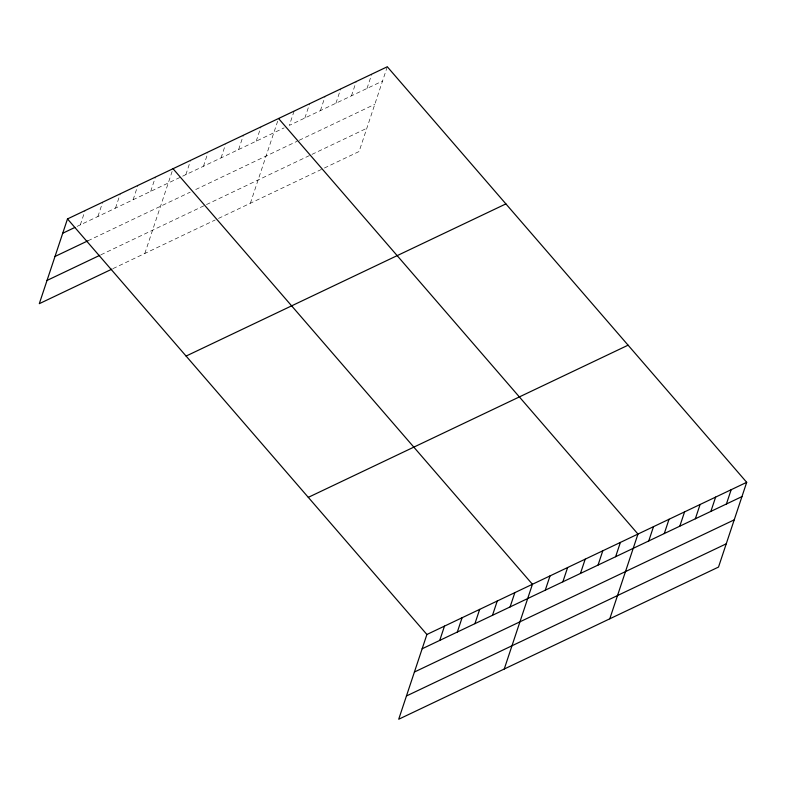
<?xml version="1.0" encoding="UTF-8"?>
<svg xmlns="http://www.w3.org/2000/svg" width="786" height="786" viewBox="0 0 786 786"><rect width="100%" height="100%" fill="white"/><g stroke="black" fill="none" stroke-linecap="round" stroke-linejoin="round"><path stroke-width="0.59" stroke-dasharray="3.93 2.95" d="M80.329 224.855L85.084 210.56M97.916 216.484L102.671 202.189M115.503 208.113L120.258 193.828M133.099 199.742L137.845 185.457M150.686 191.371L155.441 177.086M144.83 253.465L173.028 168.715M185.86 174.639L190.251 161.444M203.456 166.268L207.838 153.074M221.043 157.898L225.425 144.703M238.63 149.527L243.385 135.241M256.216 141.156L260.972 126.87M250.37 203.25L278.558 118.499M294.092 111.111L289.336 125.396L382.536 81.056M304.87 118.008L309.625 103.723M320.403 110.62L325.158 96.324M335.936 103.221L340.692 88.936M351.47 95.833L356.225 81.547M367.003 88.445L371.758 74.149M387.292 66.761L359.104 151.511L323.891 168.263M77.028 226.427L284.159 127.863M87.983 240.781L190.222 192.138M195.714 189.524L297.137 141.264M299.211 140.272L374.804 104.302M100.903 254.802L205.333 205.107M206.433 204.586L310.912 154.871M311.954 154.38L366.836 128.265M112.958 268.635L215.187 219.992M218.488 218.42L322.859 168.754"/><path stroke-width="1.18" d="M746.7 482.319L426.896 634.489L398.708 719.239L718.512 567.07L746.7 482.319L387.292 66.761L67.488 218.93L39.3 303.681L111.858 269.156M439.738 640.413L444.483 626.118M457.324 632.042L462.08 617.747M474.911 623.671L479.666 609.376M492.498 615.3L497.253 601.005M510.094 606.93L514.84 592.644M504.239 669.024L532.436 584.273L173.028 168.715M545.268 590.188L550.023 575.902M562.855 581.827L567.61 567.531M580.451 573.456L585.197 559.16M598.038 565.085L602.793 550.79M615.625 556.714L620.38 542.428M609.779 618.808L637.967 534.058L278.558 118.499M648.745 540.955L653.5 526.659M664.278 533.566L669.033 519.271M679.811 526.168L684.567 511.882M695.345 518.78L700.1 504.494M710.878 511.391L715.633 497.096M726.411 504.003L731.167 489.707M62.742 233.226L74.827 227.468M55 256.472L87.983 240.781M47.032 280.435L99.802 255.322M186.095 356.068L505.899 203.898M308.299 497.351L628.093 345.182M422.141 648.774L741.945 496.605M414.409 672.03L734.212 519.86M406.441 695.983L726.244 543.814M67.488 218.93L426.896 634.489"/></g></svg>
